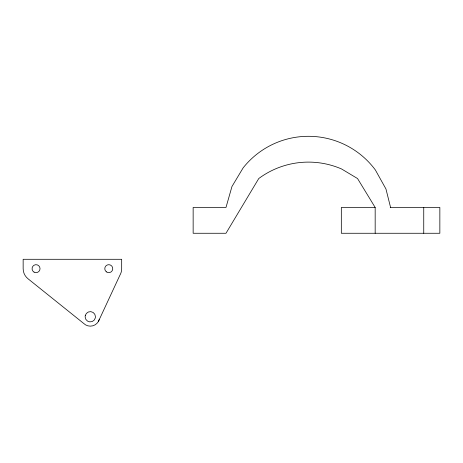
<?xml version="1.0" encoding="UTF-8"?>
<svg xmlns="http://www.w3.org/2000/svg" width="463" height="463" viewBox="0 0 463 463"><rect width="100%" height="100%" fill="white"/><g stroke="black" fill="none" stroke-linecap="round" stroke-linejoin="round"><path stroke-width="0.69" d="M98.416 321.455L119.946 275.126A12.9 12.9 0 0 0 121.676 268.673L121.676 259.292L23.15 259.292L23.15 268.673A12.9 12.9 0 0 0 28.197 278.911L83.653 323.4A9.382 9.382 0 0 0 98.416 321.455L99.354 319.192M375.169 233.265L375.169 207.465L341.324 207.465L341.324 233.265L439.85 233.265L439.85 207.465L390.228 207.465M375.169 207.465L357.534 178.533L341.561 168.972A83.352 83.352 0 0 0 258.759 178.533L225.99 233.265L193.146 233.265L193.146 207.465L225.99 207.465L231.951 186.537L243.133 167.866A83.352 83.352 0 0 1 375.371 169.973L385.951 188.985L390.587 207.465M423.743 207.465L423.743 233.265M85.261 315.61L85.134 316.952A5.162 5.162 0 0 0 95.32 317.913L95.447 316.576A5.162 5.162 0 0 0 85.261 315.61M34.059 272.128A3.988 3.988 0 0 0 40.038 268.673A3.988 3.988 0 0 0 34.059 265.218A3.988 3.988 0 0 0 34.059 272.128M106.345 271.839A3.988 3.988 0 0 0 112.729 269.194A3.988 3.988 0 0 0 107.248 264.986A3.988 3.988 0 0 0 106.345 271.839"/></g></svg>
